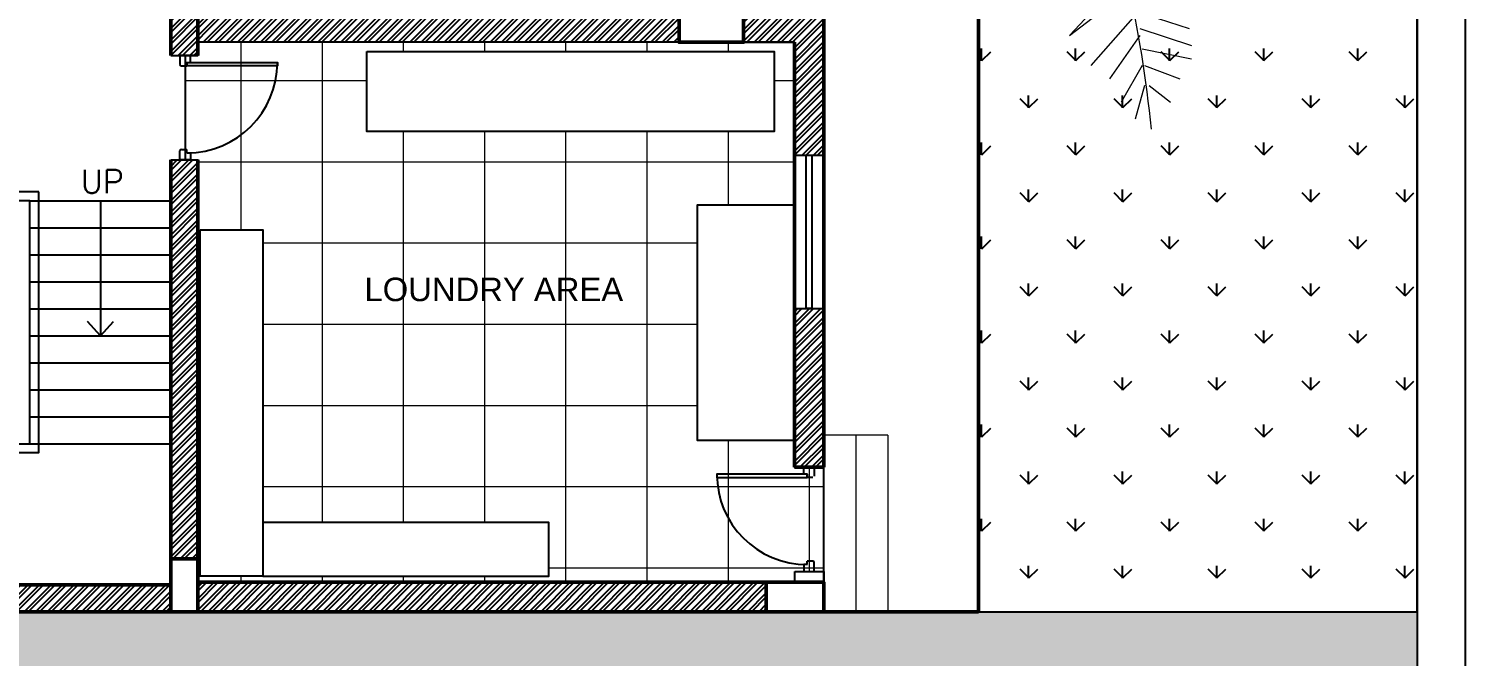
# Model space of a CAD drawing. Header units: millimetres. Extents: x 1521 to 3683, y 1649 to 3322.
# Drawn here: x 1567.03 to 1575.46, y 1664.55 to 1668.23 of the extents above; entities that cross this region are included whole.
import ezdxf
from ezdxf.enums import TextEntityAlignment as Align

# ---------------------------------------------------------------- set-up
doc = ezdxf.new("R2010")
doc.units = ezdxf.units.MM
doc.header["$LTSCALE"] = 0.1
doc.layers.add('4', color=6, linetype='Continuous')
for name, color, linetype, lineweight in [('COL', 1, 'Continuous', 50), ('DOOR', 8, 'Continuous', 15), ('landscape', 84, 'Continuous', 9), ('WALL', 7, 'Continuous', 50), ('WIN', 8, 'Continuous', 25)]:
    doc.layers.add(name, color=color, linetype=linetype, lineweight=lineweight)
doc.styles.add('style3', font='simplex.shx')
doc.styles.add('WORKING', font='ARIALN.TTF')
pattern_1 = [(45, (727.22519, 588.535617), (-0.0336759605, 0.0336759605), []), (45, (727.22519, 588.55943), (-0.0336759605, 0.0336759605), [])]

# ---------------------------------------------------------------- blocks, each defined once
blk = doc.blocks.new('tree')
at = {"layer": 'landscape'}
for p, q in [((2836.2685, -1270.9671), (2836.416, -1270.6359)), ((2836.416, -1270.6359), (2836.3317, -1270.937)), ((2836.4371, -1270.8768), (2836.5635, -1270.681)), ((2836.5635, -1270.8316), (2836.6689, -1270.7111)), ((2835.1306, -1271.0424), (2835.0358, -1270.8165)), ((2835.1411, -1270.8466), (2835.2254, -1271.0875)), ((2835.2465, -1271.0725), (2835.1411, -1270.8466)), ((2836.6267, -1270.8165), (2836.7953, -1270.8316)), ((2836.6689, -1270.8918), (2836.6267, -1270.8165)), ((2834.9199, -1270.9821), (2834.7724, -1270.9069)), ((2835.0147, -1270.9671), (2834.8988, -1270.8617)), ((2835.2781, -1270.8918), (2835.3202, -1271.1478)), ((2835.3518, -1271.1478), (2835.2781, -1270.8918)), ((2835.984, -1271.3134), (2836.0367, -1270.8768)), ((2836.0367, -1270.8768), (2836.0472, -1271.1929)), ((2836.4476, -1270.8918), (2836.6689, -1270.8918)), ((2835.8786, -1270.9821), (2835.9208, -1271.4037)), ((2835.8786, -1271.4338), (2835.8786, -1270.9821)), ((2836.279, -1270.9821), (2836.574, -1270.9671)), ((2834.9093, -1270.9972), (2834.667, -1271.0273)), ((2834.8988, -1271.0725), (2835.1095, -1271.0424)), ((2835.6047, -1271.0273), (2835.5415, -1271.3284)), ((2835.5836, -1271.3736), (2835.6047, -1271.0273)), ((2835.1411, -1271.0574), (2834.8988, -1271.0725)), ((2835.0147, -1271.1628), (2835.2465, -1271.1026)), ((2836.1421, -1271.1026), (2836.4265, -1271.0574)), ((2836.4265, -1271.0574), (2836.1842, -1271.0574)), ((2835.2992, -1271.1478), (2835.0147, -1271.1628)), ((2835.7628, -1271.1327), (2835.6363, -1271.4639)), ((2835.6679, -1271.5242), (2835.7628, -1271.1327)), ((2835.0884, -1271.2532), (2835.3624, -1271.1929)), ((2835.4361, -1271.2381), (2835.0884, -1271.2532)), ((2835.7628, -1271.1929), (2835.8365, -1271.5844)), ((2835.8049, -1271.6898), (2835.7628, -1271.1929)), ((2836.0051, -1271.2532), (2836.3317, -1271.208)), ((2836.3317, -1271.208), (2836.0788, -1271.1929)), ((2835.847, -1271.2833), (2835.7206, -1271.6145)), ((2835.7311, -1271.6747), (2835.847, -1271.2833)), ((2835.8892, -1271.4338), (2836.2474, -1271.3134)), ((2836.2474, -1271.3134), (2835.8997, -1271.3736)), ((2835.1833, -1271.4338), (2835.6258, -1271.4639)), ((2835.6574, -1271.5242), (2835.1833, -1271.4338)), ((2836.2685, -1271.4338), (2835.7944, -1271.6898)), ((2835.8576, -1271.5844), (2836.2685, -1271.4338)), ((2835.2992, -1271.5543), (2835.6995, -1271.6145)), ((2835.7311, -1271.6898), (2835.2992, -1271.5543)), ((2835.8365, -1271.7952), (2836.2263, -1271.5543)), ((2836.2263, -1271.5543), (2835.9735, -1271.7651)), ((2836.4265, -1271.7801), (2836.7637, -1271.5844)), ((2836.7637, -1271.5844), (2836.5108, -1271.7801)), ((2835.3109, -1271.6588), (2835.6127, -1271.8336)), ((2835.6698, -1271.8336), (2835.3109, -1271.6588)), ((2835.1477, -1271.7404), (2835.4577, -1271.8453)), ((2835.5148, -1271.8453), (2835.1477, -1271.7404)), ((2836.6267, -1271.8102), (2836.9112, -1271.735)), ((2836.9112, -1271.735), (2836.6899, -1271.8253)), ((2835.0662, -1271.7987), (2835.2946, -1271.8919)), ((2835.3598, -1271.8803), (2835.0662, -1271.7987)), ((2835.678, -1271.822), (2835.4985, -1272.0318)), ((2835.8786, -1271.8102), (2836.0999, -1272.0963)), ((2836.0999, -1272.0963), (2835.9208, -1271.7801)), ((2836.0894, -1271.7651), (2836.2896, -1272.1264)), ((2836.2896, -1272.1264), (2836.1526, -1271.7651)), ((2836.4897, -1271.7952), (2836.5951, -1272.1114)), ((2836.5951, -1272.1114), (2836.5319, -1271.7952)), ((2835.368, -1271.8803), (2835.2048, -1272.0318)), ((2835.3598, -1272.0085), (2835.4577, -1271.8453)), ((2835.5148, -1271.8569), (2835.3598, -1272.0085)), ((2835.7628, -1271.8554), (2835.4361, -1272.1565)), ((2835.4985, -1272.0318), (2835.6127, -1271.8453)), ((2835.7944, -1271.8554), (2836.1631, -1272.006)), ((2836.6373, -1271.8403), (2836.7005, -1272.1565)), ((2836.7005, -1272.1565), (2836.6794, -1271.8554)), ((2836.7637, -1271.8855), (2836.7953, -1272.1716)), ((2836.8058, -1271.8855), (2837.0166, -1271.8403)), ((2834.7154, -1271.9385), (2834.9601, -1271.9852)), ((2835.0172, -1271.9735), (2834.7154, -1271.9385)), ((2835.2048, -1272.0318), (2835.3027, -1271.8919)), ((2835.4361, -1272.1565), (2835.8049, -1271.9006)), ((2836.1631, -1272.006), (2835.8154, -1271.9156)), ((2836.7953, -1272.1716), (2836.8058, -1271.9156)), ((2836.8796, -1271.9457), (2836.8901, -1272.1866)), ((2836.9007, -1271.9457), (2837.1008, -1271.9457)), ((2835.0009, -1271.9852), (2834.8949, -1272.1367)), ((2834.8949, -1272.1367), (2834.9438, -1271.9968)), ((2835.826, -1271.9909), (2835.531, -1272.277)), ((2835.8365, -1271.9909), (2836.1421, -1272.0963)), ((2834.8459, -1272.0318), (2834.6175, -1272.0201)), ((2834.8459, -1272.0551), (2834.7154, -1272.2183)), ((2835.531, -1272.277), (2835.8576, -1272.0662)), ((2834.7399, -1272.1134), (2834.5849, -1272.0901)), ((2834.7154, -1272.2183), (2834.748, -1272.1017)), ((2836.1421, -1272.0963), (2835.8576, -1272.0812)), ((2834.6339, -1272.16), (2834.4707, -1272.2066)), ((2834.6583, -1272.16), (2834.5768, -1272.3115)), ((2835.8786, -1272.1565), (2835.5942, -1272.4125)), ((2835.5942, -1272.4125), (2835.9103, -1272.2168)), ((2835.9419, -1272.3221), (2836.2369, -1272.3974)), ((2836.2369, -1272.3974), (2835.9419, -1272.3673)), ((2835.9629, -1272.4576), (2835.7101, -1272.7287)), ((2835.9735, -1272.4576), (2836.2685, -1272.548)), ((2835.7101, -1272.7287), (2835.984, -1272.5179)), ((2836.2685, -1272.548), (2835.9945, -1272.5179)), ((2836.0051, -1272.6383), (2835.8049, -1272.8642)), ((2836.0262, -1272.7287), (2835.8892, -1272.9244)), ((2836.0367, -1272.7889), (2836.258, -1272.8341)), ((2836.0367, -1272.8642), (2835.9419, -1273.0298)), ((2836.0472, -1272.8642), (2836.2053, -1272.9244)), ((2836.0472, -1272.9545), (2836.0051, -1273.1051)), ((2836.0683, -1272.9545), (2836.1631, -1273.0298))]:
    blk.add_line(p, q, dxfattribs=at)
at = {"layer": 'landscape', "color": 54}
for p, q in [((2836.1104, -1271.1026), (2836.2474, -1270.7262)), ((2836.2474, -1270.7262), (2836.1631, -1271.0424)), ((2835.4572, -1270.937), (2835.4151, -1271.208)), ((2835.4572, -1271.2381), (2835.4572, -1270.937)), ((2835.1517, -1271.3435), (2835.5204, -1271.3284)), ((2835.552, -1271.3887), (2835.1517, -1271.3435)), ((2836.1526, -1271.75), (2836.5635, -1271.5242)), ((2836.5635, -1271.5242), (2836.2685, -1271.75)), ((2836.3317, -1271.7651), (2836.4476, -1272.1415)), ((2836.4476, -1272.1415), (2836.3844, -1271.7651)), ((2834.9193, -1271.8336), (2835.1314, -1271.9385)), ((2835.1967, -1271.9152), (2834.9193, -1271.8336)), ((2835.213, -1271.9152), (2835.0335, -1272.0901)), ((2835.0335, -1272.0901), (2835.1151, -1271.9385)), ((2836.9849, -1272.021), (2836.9849, -1272.2168)), ((2837.0166, -1272.021), (2837.1219, -1272.0662)), ((2835.8892, -1272.1415), (2836.1737, -1272.277)), ((2837.0692, -1272.1114), (2837.0692, -1272.2168)), ((2836.1737, -1272.277), (2835.9103, -1272.2168)), ((2835.9313, -1272.3071), (2835.6469, -1272.5932)), ((2835.6469, -1272.5932), (2835.9419, -1272.3523)), ((2836.0156, -1272.6233), (2836.2474, -1272.6985)), ((2836.0262, -1272.6985), (2836.258, -1272.7738))]:
    blk.add_line(p, q, dxfattribs=at)
for centre, radius, start, end in [((2837.0144, -1271.9883), 1.2482, 103.15977, 172.88279), ((2834.725, -1272.0392), 1.0707, 11.06747, 94.00852), ((2836.2234, -1272.9217), 1.1765, 39.60399, 112.36191), ((2835.7322, -1273.7866), 1.9534, 88.72033, 129.91169), ((2830.5038, -1273.7021), 5.6011, 5.64896, 19.48728)]:
    blk.add_arc(centre, radius, start, end, dxfattribs=at)

msp = doc.modelspace()

# ---------------------------------------------------------------- hatches: boundary and pattern name
h = msp.add_hatch()
h.set_pattern_fill('STEEL', color=256, scale=0.015, style=0)
h.set_pattern_definition(pattern_1)
h.paths.add_polyline_path([(1568.026, 1670.4811), (1567.8676, 1670.4811), (1567.8676, 1669.3213), (1567.8676, 1668.0759), (1568.026, 1668.0759), (1568.026, 1668.1536)])
h.paths.add_polyline_path([(1570.8493, 1668.312), (1570.1556, 1668.312), (1570.1556, 1668.7056), (1570.1264, 1668.7056), (1570.1264, 1668.7055), (1570.0693, 1668.7056), (1570.0431, 1668.7056), (1570.0431, 1668.312), (1568.026, 1668.312), (1568.026, 1668.1536), (1570.8493, 1668.1536)])
h.paths.add_polyline_path([(1571.2281, 1668.5014), (1571.0556, 1668.5014), (1571.0556, 1668.312), (1571.2281, 1668.312)])
h.paths.add_polyline_path([(1571.6983, 1668.312), (1571.2281, 1668.312), (1571.2281, 1668.1536), (1571.5258, 1668.1536), (1571.5258, 1667.492), (1571.6983, 1667.492)])
h.paths.add_polyline_path([(1571.2281, 1670.4811), (1571.0556, 1670.4811), (1571.0556, 1670.1174), (1571.2281, 1670.1174)])
h.paths.add_polyline_path([(1571.2281, 1669.6613), (1571.0556, 1669.6613), (1571.0556, 1669.4513), (1570.1556, 1669.4513), (1570.1556, 1669.7847), (1570.1264, 1669.7846), (1570.1264, 1669.7845), (1570.0693, 1669.7847), (1570.0431, 1669.7847), (1570.0431, 1669.276), (1570.1556, 1669.276), (1570.1556, 1669.3388), (1571.0556, 1669.3388), (1571.0556, 1668.9574), (1571.2281, 1668.9574)])
h.paths.add_polyline_path([(1568.026, 1667.4638), (1567.952, 1667.4638), (1567.8676, 1667.4638), (1567.8676, 1665.1237), (1568.026, 1665.1237)])
h = msp.add_hatch()
h.set_pattern_fill('STEEL', color=256, scale=0.015, style=0)
h.set_pattern_definition(pattern_1)
h.paths.add_polyline_path([(1567.8676, 1664.9722), (1566.1117, 1664.9722), (1566.1117, 1664.8138), (1567.8676, 1664.8138)])
h.paths.add_polyline_path([(1566.1117, 1668.1536), (1565.9533, 1668.1536), (1565.9533, 1665.1237), (1566.1117, 1665.1237)])
at = {"lineweight": 0}
h = msp.add_hatch(dxfattribs=at)
h.set_pattern_fill('NET', color=9, scale=0.15, style=0)
h.set_pattern_definition([(0, (378.60827, 780.1986), (0, 0.47625), []), (90, (378.60827, 780.1986), (-0.47625, 0), [])])
h.paths.add_polyline_path([(1569.0172, 1667.6297), (1569.0172, 1668.1), (1571.4077, 1668.1), (1571.4077, 1667.6297)])
h.paths.add_polyline_path([(1568.4076, 1665.0213), (1568.04, 1665.0213), (1568.04, 1667.0535), (1568.4076, 1667.0535)])
h.paths.add_polyline_path([(1568.4076, 1665.0213), (1568.4076, 1665.3373), (1570.0855, 1665.3373), (1570.0855, 1665.0213)])
h.paths.add_polyline_path([(1571.5295, 1665.0492), (1571.6983, 1665.0492), (1571.6983, 1665.6613), (1571.5258, 1665.6613), (1571.5258, 1665.8176), (1570.9572, 1665.8176), (1570.9572, 1667.2003), (1571.5258, 1667.2003), (1571.5258, 1668.1536), (1568.026, 1668.1536), (1568.026, 1668.0759), (1567.952, 1668.0759), (1567.952, 1667.4638), (1568.026, 1667.4638), (1568.026, 1664.9863), (1571.5295, 1664.9863)])
h = msp.add_hatch(dxfattribs=at)
h.set_pattern_fill('AR-HBONE', color=9, scale=0.002457, style=0)
h.set_pattern_definition([(45, (-672.83713, -128.37974), (0, 0.35305153), [0.748935395, -0.24964513]), (135, (-672.6606, -128.20322), (0, 0.35305153), [0.748935395, -0.24964513])])
h.paths.add_polyline_path([(1559.3964, 1661.4029), (1560.7604, 1662.1904), (1562.4979, 1659.181), (1561.1339, 1658.3935)])
h.paths.add_polyline_path([(1558.017, 1662.1922), (1559.7545, 1659.1828), (1558.3905, 1658.3953), (1556.653, 1661.4047)])
h.paths.add_polyline_path([(1553.9095, 1661.4065), (1555.2735, 1662.194), (1557.011, 1659.1846), (1555.647, 1658.3971)])
h.paths.add_polyline_path([(1552.9036, 1658.3989), (1551.1661, 1661.4083), (1552.53, 1662.1958), (1554.2675, 1659.1864)])
h.paths.add_polyline_path([(1548.4195, 1661.4083), (1549.7835, 1662.1958), (1551.521, 1659.1864), (1550.157, 1658.3989)])
h.paths.add_polyline_path([(1545.676, 1661.4101), (1547.04, 1662.1976), (1548.7775, 1659.1882), (1547.4135, 1658.4007)])
h.paths.add_polyline_path([(1542.9326, 1661.4119), (1544.2966, 1662.1994), (1546.0341, 1659.19), (1544.6701, 1658.4025)])
h.paths.add_polyline_path([(1540.1891, 1661.4137), (1541.5531, 1662.2012), (1543.2906, 1659.1918), (1541.9266, 1658.4043)])
h.paths.add_polyline_path([(1537.0209, 1665.4837), (1537.0209, 1665.6859), (1537.0186, 1665.6859), (1537.0107, 1659.5315), (1537.9917, 1658.4874), (1539.2744, 1657.849), (1575.1792, 1657.6751), (1575.1792, 1664.8138), (1565.9533, 1664.8138), (1565.9533, 1667.4317), (1539.5809, 1667.4317), (1539.5809, 1665.4837)])
h = msp.add_hatch()
h.set_pattern_fill('STEEL', color=256, scale=0.015, style=0)
h.set_pattern_definition(pattern_1)
h.paths.add_polyline_path([(1571.6983, 1666.592), (1571.5258, 1666.592), (1571.5258, 1665.8176), (1571.5258, 1665.6613), (1571.6983, 1665.6613)])
h.paths.add_polyline_path([(1571.3608, 1664.9863), (1568.026, 1664.9863), (1568.026, 1664.8138), (1571.3608, 1664.8138)])

# ---------------------------------------------------------------- linework, layer by layer
for p, q in [((1575.4617, 1690.3329), (1575.4617, 1657.6751)), ((1575.1792, 1690.0504), (1575.1792, 1657.6751)), ((1575.1792, 1664.8138), (1575.1792, 1690.0504)), ((1572.6053, 1668.312), (1572.6053, 1664.8138)), ((1570.8493, 1668.1536), (1568.026, 1668.1536)), ((1571.2281, 1668.1536), (1571.5258, 1668.1536)), ((1567.8676, 1668.0759), (1568.026, 1668.0759)), ((1567.9622, 1668.0351), (1567.9622, 1668.0147)), ((1567.9622, 1668.0351), (1567.9826, 1668.0351)), ((1567.9622, 1667.5046), (1567.9622, 1667.525)), ((1567.9622, 1667.5046), (1567.9826, 1667.5046)), ((1567.8676, 1667.4638), (1568.026, 1667.4638)), ((1567.4545, 1667.224), (1567.4545, 1666.4321)), ((1567.4545, 1666.4321), (1567.3783, 1666.5149)), ((1567.4545, 1666.4321), (1567.5306, 1666.5149)), ((1571.6018, 1665.6205), (1571.5814, 1665.6205)), ((1571.6018, 1665.6205), (1571.6018, 1665.6001)), ((1571.6018, 1665.09), (1571.6018, 1665.1104)), ((1571.5295, 1664.9863), (1571.5295, 1665.0492)), ((1571.5295, 1665.0492), (1571.6983, 1665.0492)), ((1571.6018, 1665.09), (1571.5814, 1665.09)), ((1571.6983, 1665.0492), (1571.6983, 1664.9863)), ((1572.6053, 1664.8138), (1575.1792, 1664.8138)), ((1572.6053, 1664.8138), (1575.1792, 1664.8138))]:
    msp.add_line(p, q)
at = {"color": 3}
for p, q in [((1572.6258, 1668.0457), (1572.6053, 1668.0662)), ((1572.6242, 1668.0445), (1572.6242, 1668.1177)), ((1572.6258, 1668.0457), (1572.6775, 1668.0975)), ((1573.1774, 1668.0457), (1573.1257, 1668.0975)), ((1573.1759, 1668.0445), (1573.1759, 1668.1177)), ((1573.1774, 1668.0457), (1573.2291, 1668.0975)), ((1573.7291, 1668.0457), (1573.6773, 1668.0975)), ((1573.7275, 1668.0445), (1573.7275, 1668.1177)), ((1573.7291, 1668.0457), (1573.7808, 1668.0975)), ((1574.2807, 1668.0457), (1574.229, 1668.0975)), ((1574.2792, 1668.0445), (1574.2792, 1668.1177)), ((1574.2807, 1668.0457), (1574.3324, 1668.0975)), ((1574.8323, 1668.0457), (1574.7806, 1668.0975)), ((1574.8308, 1668.0445), (1574.8308, 1668.1177)), ((1574.8323, 1668.0457), (1574.8841, 1668.0975)), ((1572.9016, 1667.7699), (1572.8499, 1667.8216)), ((1572.9001, 1667.7687), (1572.9001, 1667.8418)), ((1572.9016, 1667.7699), (1572.9533, 1667.8216)), ((1573.4532, 1667.7699), (1573.4015, 1667.8216)), ((1573.4517, 1667.7687), (1573.4517, 1667.8418)), ((1573.4532, 1667.7699), (1573.505, 1667.8216)), ((1574.0049, 1667.7699), (1573.9532, 1667.8216)), ((1574.0033, 1667.7687), (1574.0033, 1667.8418)), ((1574.0049, 1667.7699), (1574.0566, 1667.8216)), ((1574.5565, 1667.7699), (1574.5048, 1667.8216)), ((1574.555, 1667.7687), (1574.555, 1667.8418)), ((1574.5565, 1667.7699), (1574.6082, 1667.8216)), ((1575.1082, 1667.7699), (1575.0564, 1667.8216)), ((1575.1066, 1667.7687), (1575.1066, 1667.8418)), ((1575.1082, 1667.7699), (1575.1599, 1667.8216)), ((1572.6242, 1667.4929), (1572.6242, 1667.566)), ((1573.1759, 1667.4929), (1573.1759, 1667.566)), ((1573.7275, 1667.4929), (1573.7275, 1667.566)), ((1574.2792, 1667.4929), (1574.2792, 1667.566)), ((1574.8308, 1667.4929), (1574.8308, 1667.566)), ((1572.6258, 1667.4941), (1572.6053, 1667.5146)), ((1572.6258, 1667.4941), (1572.6775, 1667.5458)), ((1573.1774, 1667.4941), (1573.1257, 1667.5458)), ((1573.1774, 1667.4941), (1573.2291, 1667.5458)), ((1573.7291, 1667.4941), (1573.6773, 1667.5458)), ((1573.7291, 1667.4941), (1573.7808, 1667.5458)), ((1574.2807, 1667.4941), (1574.229, 1667.5458)), ((1574.2807, 1667.4941), (1574.3324, 1667.5458)), ((1574.8323, 1667.4941), (1574.7806, 1667.5458)), ((1574.8323, 1667.4941), (1574.8841, 1667.5458)), ((1572.9016, 1667.2183), (1572.8499, 1667.27)), ((1572.9001, 1667.2171), (1572.9001, 1667.2902)), ((1572.9016, 1667.2183), (1572.9533, 1667.27)), ((1573.4532, 1667.2183), (1573.4015, 1667.27)), ((1573.4517, 1667.2171), (1573.4517, 1667.2902)), ((1573.4532, 1667.2183), (1573.505, 1667.27)), ((1574.0049, 1667.2183), (1573.9532, 1667.27)), ((1574.0033, 1667.2171), (1574.0033, 1667.2902)), ((1574.0049, 1667.2183), (1574.0566, 1667.27)), ((1574.5565, 1667.2183), (1574.5048, 1667.27)), ((1574.555, 1667.2171), (1574.555, 1667.2902)), ((1574.5565, 1667.2183), (1574.6082, 1667.27)), ((1575.1082, 1667.2183), (1575.0564, 1667.27)), ((1575.1066, 1667.2171), (1575.1066, 1667.2902)), ((1575.1082, 1667.2183), (1575.1599, 1667.27)), ((1572.6258, 1666.9425), (1572.6053, 1666.9629)), ((1572.6242, 1666.9412), (1572.6242, 1667.0144)), ((1572.6258, 1666.9425), (1572.6775, 1666.9942)), ((1573.1774, 1666.9425), (1573.1257, 1666.9942)), ((1573.1759, 1666.9412), (1573.1759, 1667.0144)), ((1573.1774, 1666.9425), (1573.2291, 1666.9942)), ((1573.7291, 1666.9425), (1573.6773, 1666.9942)), ((1573.7275, 1666.9412), (1573.7275, 1667.0144)), ((1573.7291, 1666.9425), (1573.7808, 1666.9942)), ((1574.2807, 1666.9425), (1574.229, 1666.9942)), ((1574.2792, 1666.9412), (1574.2792, 1667.0144)), ((1574.2807, 1666.9425), (1574.3324, 1666.9942)), ((1574.8323, 1666.9425), (1574.7806, 1666.9942)), ((1574.8308, 1666.9412), (1574.8308, 1667.0144)), ((1574.8323, 1666.9425), (1574.8841, 1666.9942)), ((1572.9016, 1666.6666), (1572.8499, 1666.7184)), ((1572.9001, 1666.6654), (1572.9001, 1666.7386)), ((1572.9016, 1666.6666), (1572.9533, 1666.7184)), ((1573.4532, 1666.6666), (1573.4015, 1666.7184)), ((1573.4517, 1666.6654), (1573.4517, 1666.7386)), ((1573.4532, 1666.6666), (1573.505, 1666.7184)), ((1574.0049, 1666.6666), (1573.9532, 1666.7184)), ((1574.0033, 1666.6654), (1574.0033, 1666.7386)), ((1574.0049, 1666.6666), (1574.0566, 1666.7184)), ((1574.5565, 1666.6666), (1574.5048, 1666.7184)), ((1574.555, 1666.6654), (1574.555, 1666.7386)), ((1574.5565, 1666.6666), (1574.6082, 1666.7184)), ((1575.1082, 1666.6666), (1575.0564, 1666.7184)), ((1575.1066, 1666.6654), (1575.1066, 1666.7386)), ((1575.1082, 1666.6666), (1575.1599, 1666.7184)), ((1572.6242, 1666.3896), (1572.6242, 1666.4627)), ((1573.1759, 1666.3896), (1573.1759, 1666.4627)), ((1573.7275, 1666.3896), (1573.7275, 1666.4627)), ((1574.2792, 1666.3896), (1574.2792, 1666.4627)), ((1574.8308, 1666.3896), (1574.8308, 1666.4627)), ((1572.6258, 1666.3908), (1572.6053, 1666.4113)), ((1572.6258, 1666.3908), (1572.6775, 1666.4425)), ((1573.1774, 1666.3908), (1573.1257, 1666.4425)), ((1573.1774, 1666.3908), (1573.2291, 1666.4425)), ((1573.7291, 1666.3908), (1573.6773, 1666.4425)), ((1573.7291, 1666.3908), (1573.7808, 1666.4425)), ((1574.2807, 1666.3908), (1574.229, 1666.4425)), ((1574.2807, 1666.3908), (1574.3324, 1666.4425)), ((1574.8323, 1666.3908), (1574.7806, 1666.4425)), ((1574.8323, 1666.3908), (1574.8841, 1666.4425)), ((1572.9016, 1666.115), (1572.8499, 1666.1667)), ((1572.9001, 1666.1138), (1572.9001, 1666.1869)), ((1572.9016, 1666.115), (1572.9533, 1666.1667)), ((1573.4532, 1666.115), (1573.4015, 1666.1667)), ((1573.4517, 1666.1138), (1573.4517, 1666.1869)), ((1573.4532, 1666.115), (1573.505, 1666.1667)), ((1574.0049, 1666.115), (1573.9532, 1666.1667)), ((1574.0033, 1666.1138), (1574.0033, 1666.1869)), ((1574.0049, 1666.115), (1574.0566, 1666.1667)), ((1574.5565, 1666.115), (1574.5048, 1666.1667)), ((1574.555, 1666.1138), (1574.555, 1666.1869)), ((1574.5565, 1666.115), (1574.6082, 1666.1667)), ((1575.1082, 1666.115), (1575.0564, 1666.1667)), ((1575.1066, 1666.1138), (1575.1066, 1666.1869)), ((1575.1082, 1666.115), (1575.1599, 1666.1667)), ((1572.6242, 1665.8379), (1572.6242, 1665.9111)), ((1572.6258, 1665.8392), (1572.6775, 1665.8909)), ((1573.1774, 1665.8392), (1573.1257, 1665.8909)), ((1573.1759, 1665.8379), (1573.1759, 1665.9111)), ((1573.1774, 1665.8392), (1573.2291, 1665.8909)), ((1573.7291, 1665.8392), (1573.6773, 1665.8909)), ((1573.7275, 1665.8379), (1573.7275, 1665.9111)), ((1573.7291, 1665.8392), (1573.7808, 1665.8909)), ((1574.2807, 1665.8392), (1574.229, 1665.8909)), ((1574.2792, 1665.8379), (1574.2792, 1665.9111)), ((1574.2807, 1665.8392), (1574.3324, 1665.8909)), ((1574.8323, 1665.8392), (1574.7806, 1665.8909)), ((1574.8308, 1665.8379), (1574.8308, 1665.9111)), ((1574.8323, 1665.8392), (1574.8841, 1665.8909)), ((1572.6258, 1665.8392), (1572.6053, 1665.8596)), ((1572.9016, 1665.5634), (1572.8499, 1665.6151)), ((1572.9001, 1665.5621), (1572.9001, 1665.6353)), ((1572.9016, 1665.5634), (1572.9533, 1665.6151)), ((1573.4532, 1665.5634), (1573.4015, 1665.6151)), ((1573.4517, 1665.5621), (1573.4517, 1665.6353)), ((1573.4532, 1665.5634), (1573.505, 1665.6151)), ((1574.0049, 1665.5634), (1573.9532, 1665.6151)), ((1574.0033, 1665.5621), (1574.0033, 1665.6353)), ((1574.0049, 1665.5634), (1574.0566, 1665.6151)), ((1574.5565, 1665.5634), (1574.5048, 1665.6151)), ((1574.555, 1665.5621), (1574.555, 1665.6353)), ((1574.5565, 1665.5634), (1574.6082, 1665.6151)), ((1575.1082, 1665.5634), (1575.0564, 1665.6151)), ((1575.1066, 1665.5621), (1575.1066, 1665.6353)), ((1575.1082, 1665.5634), (1575.1599, 1665.6151)), ((1572.6258, 1665.2875), (1572.6053, 1665.308)), ((1572.6242, 1665.2863), (1572.6242, 1665.3594)), ((1572.6258, 1665.2875), (1572.6775, 1665.3392)), ((1573.1774, 1665.2875), (1573.1257, 1665.3392)), ((1573.1759, 1665.2863), (1573.1759, 1665.3594)), ((1573.1774, 1665.2875), (1573.2291, 1665.3392)), ((1573.7291, 1665.2875), (1573.6773, 1665.3392)), ((1573.7275, 1665.2863), (1573.7275, 1665.3594)), ((1573.7291, 1665.2875), (1573.7808, 1665.3392)), ((1574.2807, 1665.2875), (1574.229, 1665.3392)), ((1574.2792, 1665.2863), (1574.2792, 1665.3594)), ((1574.2807, 1665.2875), (1574.3324, 1665.3392)), ((1574.8323, 1665.2875), (1574.7806, 1665.3392)), ((1574.8308, 1665.2863), (1574.8308, 1665.3594)), ((1574.8323, 1665.2875), (1574.8841, 1665.3392)), ((1572.9016, 1665.0117), (1572.8499, 1665.0634)), ((1572.9001, 1665.0105), (1572.9001, 1665.0836)), ((1572.9016, 1665.0117), (1572.9533, 1665.0634)), ((1573.4532, 1665.0117), (1573.4015, 1665.0634)), ((1573.4517, 1665.0105), (1573.4517, 1665.0836)), ((1573.4532, 1665.0117), (1573.505, 1665.0634)), ((1574.0049, 1665.0117), (1573.9532, 1665.0634)), ((1574.0033, 1665.0105), (1574.0033, 1665.0836)), ((1574.0049, 1665.0117), (1574.0566, 1665.0634)), ((1574.5565, 1665.0117), (1574.5048, 1665.0634)), ((1574.555, 1665.0105), (1574.555, 1665.0836)), ((1574.5565, 1665.0117), (1574.6082, 1665.0634)), ((1575.1082, 1665.0117), (1575.0564, 1665.0634)), ((1575.1066, 1665.0105), (1575.1066, 1665.0836)), ((1575.1082, 1665.0117), (1575.1599, 1665.0634))]:
    msp.add_line(p, q, dxfattribs=at)
at = {"color": 253}
for p, q in [((1571.5258, 1667.492), (1571.6983, 1667.492)), ((1571.5258, 1666.592), (1571.6983, 1666.592))]:
    msp.add_line(p, q, dxfattribs=at)
for points in [[(1567.952, 1668.0759), (1567.952, 1667.4638), (1568.026, 1667.4638), (1568.026, 1664.9863), (1571.6983, 1664.9863), (1571.6983, 1665.6613), (1571.5258, 1665.6613), (1571.5258, 1665.8176), (1570.9572, 1665.8176), (1570.9572, 1667.2003), (1571.5258, 1667.2003), (1571.5258, 1668.1536), (1568.026, 1668.1536), (1568.026, 1668.0759), (1567.952, 1668.0759)], [(1567.9826, 1668.0351), (1567.9826, 1668.0759), (1567.9214, 1668.0759), (1567.9214, 1668.0229)], [(1567.9295, 1668.0147), (1567.9622, 1668.0147)], [(1567.9826, 1667.5046), (1567.9826, 1667.4638), (1567.9214, 1667.4638), (1567.9214, 1667.5168)], [(1567.9295, 1667.525), (1567.9622, 1667.525)], [(1571.5814, 1665.6205), (1571.5814, 1665.6613), (1571.6426, 1665.6613), (1571.6426, 1665.6083)], [(1571.6345, 1665.6001), (1571.6018, 1665.6001)], [(1571.6345, 1665.1104), (1571.6018, 1665.1104)], [(1571.5814, 1665.09), (1571.5814, 1665.0492), (1571.6426, 1665.0492), (1571.6426, 1665.1022)]]:
    msp.add_lwpolyline(points)
for points in [[(1569.0172, 1668.1), (1571.4077, 1668.1), (1571.4077, 1667.6297), (1569.0172, 1667.6297)], [(1567.9622, 1668.0147), (1567.9622, 1668.0351), (1568.4927, 1668.0351), (1568.4927, 1668.0147)], [(1570.9572, 1667.2003), (1571.5258, 1667.2003), (1571.5258, 1665.8176), (1570.9572, 1665.8176)], [(1568.04, 1667.0535), (1568.4076, 1667.0535), (1568.4076, 1665.0213), (1568.04, 1665.0213)], [(1571.6018, 1665.6001), (1571.6018, 1665.6205), (1571.0713, 1665.6205), (1571.0713, 1665.6001)], [(1568.4076, 1665.0213), (1570.0855, 1665.0213), (1570.0855, 1665.3373), (1568.4076, 1665.3373)], [(1571.5295, 1665.0492), (1571.6983, 1665.0492), (1571.6983, 1664.9863), (1571.5295, 1664.9863)]]:
    msp.add_lwpolyline(points, close=True)
msp.add_lwpolyline([(1571.596, 1667.492), (1571.6281, 1667.492), (1571.6281, 1666.592), (1571.596, 1666.592)], close=True, dxfattribs=at)
for centre, radius, start, end in [((1567.9295, 1668.0229), 0.00816, 180, 270), ((1567.9622, 1668.0351), 0.5305, 270, 0), ((1567.9295, 1667.5168), 0.00816, 90, 180), ((1571.6018, 1665.6205), 0.5305, 180, 270), ((1571.6345, 1665.1022), 0.00816, 0, 90)]:
    msp.add_arc(centre, radius, start, end)
at = {"layer": 'COL'}
for points in [[(1570.8493, 1668.312), (1571.2281, 1668.312), (1571.2281, 1668.1536), (1570.8493, 1668.1536)], [(1568.026, 1664.8138), (1567.8676, 1664.8138), (1567.8676, 1665.1237), (1568.026, 1665.1237)], [(1571.3608, 1664.8138), (1571.3608, 1664.9863), (1571.6983, 1664.9863), (1571.6983, 1664.8138)]]:
    msp.add_lwpolyline(points, close=True, dxfattribs=at)
at = {"layer": 'DOOR'}
for p, q in [((1572.0733, 1665.8488), (1571.6983, 1665.8488)), ((1572.0733, 1665.8488), (1571.6983, 1665.8488)), ((1571.8858, 1665.8488), (1571.8858, 1664.8138)), ((1571.8858, 1665.8488), (1571.8858, 1664.8138)), ((1572.0733, 1665.8488), (1572.0733, 1664.8138)), ((1572.0733, 1665.8488), (1572.0733, 1664.8138)), ((1571.6983, 1665.6613), (1571.6983, 1664.9863)), ((1571.6983, 1665.6613), (1571.6983, 1664.9863)), ((1572.0733, 1664.8138), (1571.6983, 1664.8138))]:
    msp.add_line(p, q, dxfattribs=at)
at = {"layer": 'WALL'}
for p, q in [((1568.026, 1670.4811), (1568.026, 1668.0759)), ((1567.8676, 1669.3213), (1567.8676, 1668.0759)), ((1571.6983, 1667.9113), (1571.6983, 1668.312)), ((1571.6983, 1665.6613), (1571.6983, 1668.312)), ((1572.6053, 1668.312), (1572.6053, 1664.8138)), ((1571.5258, 1665.6613), (1571.5258, 1668.1536)), ((1571.5258, 1667.9113), (1571.5258, 1668.1536)), ((1571.5258, 1665.6613), (1571.5258, 1668.1536)), ((1567.8676, 1667.4638), (1567.8676, 1664.9722)), ((1567.8676, 1667.4638), (1567.8676, 1664.9722)), ((1568.026, 1667.4638), (1568.026, 1665.1237)), ((1571.5258, 1665.6613), (1571.6983, 1665.6613)), ((1571.5258, 1665.6613), (1571.6983, 1665.6613)), ((1566.1117, 1664.9722), (1567.8676, 1664.9722)), ((1568.026, 1664.9863), (1571.3608, 1664.9863)), ((1565.9533, 1664.8138), (1568.026, 1664.8138)), ((1572.6053, 1664.8138), (1568.026, 1664.8138))]:
    msp.add_line(p, q, dxfattribs=at)
at = {"layer": 'WIN'}
for p, q in [((1567.0413, 1667.224), (1567.8676, 1667.224)), ((1567.0413, 1667.0656), (1567.8676, 1667.0656)), ((1567.0413, 1666.9072), (1567.8676, 1666.9072)), ((1567.0413, 1666.9072), (1567.8676, 1666.9072)), ((1567.0413, 1666.7488), (1567.8676, 1666.7488)), ((1567.0413, 1666.5904), (1567.8676, 1666.5904)), ((1567.0413, 1666.4321), (1567.8676, 1666.4321)), ((1567.0413, 1666.2737), (1567.8676, 1666.2737)), ((1567.0413, 1666.1153), (1567.8676, 1666.1153)), ((1567.0413, 1665.9569), (1567.8676, 1665.9569)), ((1567.0413, 1665.7985), (1567.8676, 1665.7985))]:
    msp.add_line(p, q, dxfattribs=at)
for points in [[(1567.0929, 1667.2756), (1566.8863, 1667.2756), (1566.8863, 1665.7469), (1567.0929, 1665.7469)], [(1567.0413, 1667.224), (1566.938, 1667.224), (1566.938, 1665.7985), (1567.0413, 1665.7985)]]:
    msp.add_lwpolyline(points, close=True, dxfattribs=at)

# ---------------------------------------------------------------- block references
at = {"layer": 'WALL', "xscale": 1.304061261855849, "yscale": 1.304061261855167, "zscale": 1.3040612618555}
msp.add_blockref('tree', (-2124.7989, 3327.9101), dxfattribs=at)

# ---------------------------------------------------------------- texts
at = {"ltscale": 0.2, "insert": (1569.0038, 1666.7729), "char_height": 0.137723, "width": 3.643626, "attachment_point": 1, "style": 'WORKING'}
msp.add_mtext('{\\f@Arial Unicode MS|b0|i0|c0|p34;LOUNDRY AREA}', dxfattribs=at)
at = {"layer": '4', "style": 'style3'}
msp.add_text('UP', height=0.13772, dxfattribs=at).set_placement((1567.4658, 1667.2681), align=Align.CENTER)

doc.saveas('drawing.dxf')
